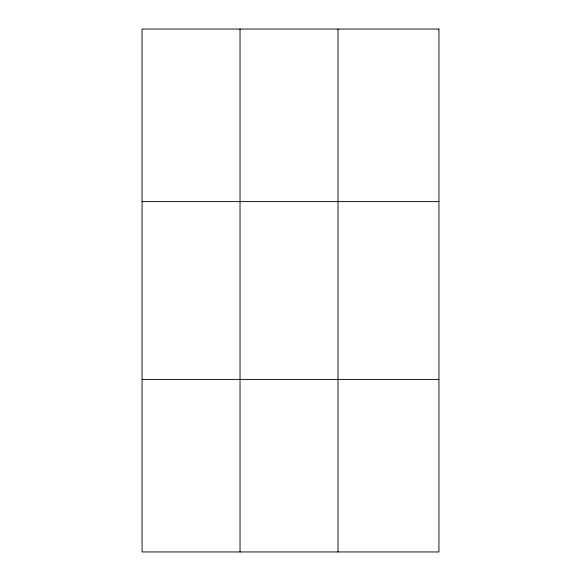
<?xml version="1.0" encoding="UTF-8"?>
<svg xmlns="http://www.w3.org/2000/svg" width="581" height="581" viewBox="0 0 581 581"><rect width="100%" height="100%" fill="white"/><g stroke="black" fill="none" stroke-linecap="round" stroke-linejoin="round"><path stroke-width="0.87" d="M240.033 29.05L240.033 551.95M338.004 29.05L338.004 551.95M142.062 201.607L438.938 201.607M142.062 379.393L438.938 379.393M438.938 29.05L438.938 551.95L142.062 551.95L142.062 29.05L438.938 29.05"/></g></svg>
